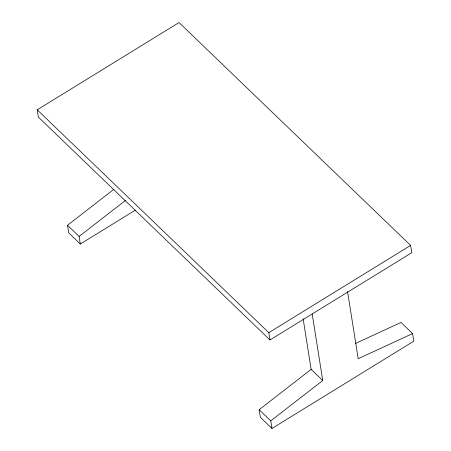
<?xml version="1.0" encoding="UTF-8"?>
<svg xmlns="http://www.w3.org/2000/svg" width="451" height="451" viewBox="0 0 451 451"><rect width="100%" height="100%" fill="white"/><g stroke="black" fill="none" stroke-linecap="round" stroke-linejoin="round"><path stroke-width="0.68" d="M135.362 210.149L80.312 244.025L68.721 232.868L67.515 225.269L113.962 189.234M80.312 244.025L79.111 236.425L125.553 200.391M355.456 343.47L400.984 322.431L412.575 333.588L413.776 341.187L271.97 428.45L260.374 417.293L259.173 409.694L311.145 369.375L303.128 318.75M271.97 428.45L270.763 420.851L322.741 380.526L312.193 313.958M37.224 109.813L179.03 22.55L410.613 245.4L411.769 252.695L269.963 339.958L38.374 117.108L37.224 109.813L268.807 332.663L269.963 339.958M268.807 332.663L410.613 245.4M412.575 333.588L358.19 358.714L347.541 291.447M311.145 369.375L322.741 380.526M67.515 225.269L79.111 236.425M259.173 409.694L270.763 420.851"/></g></svg>
